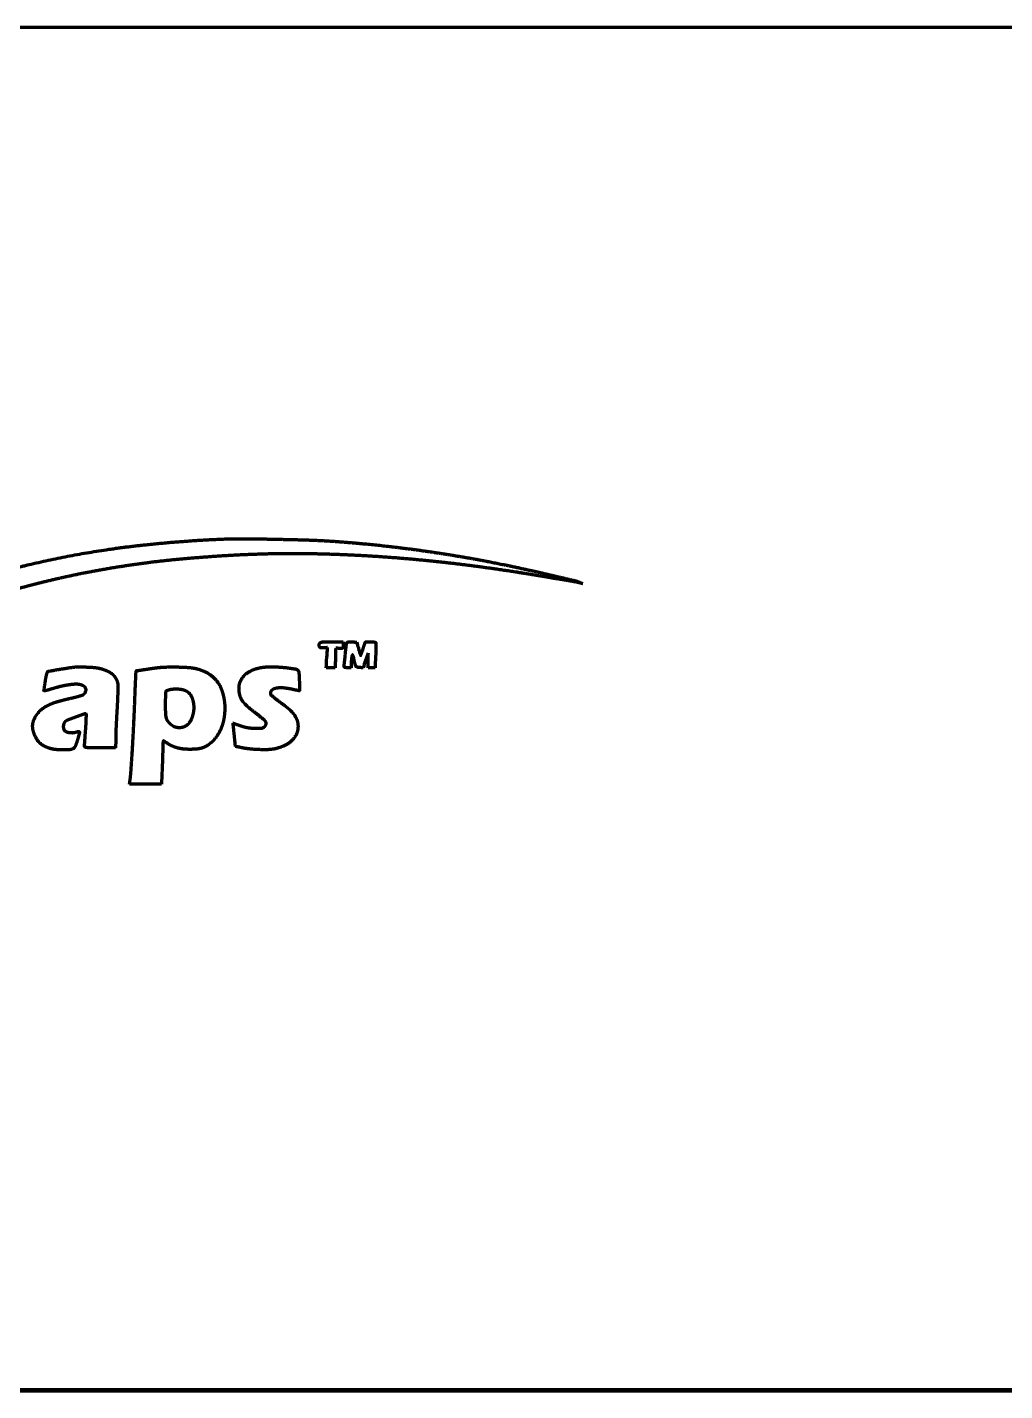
# Model space of a CAD drawing. Header units: inches. Extents: x -2405 to 7588, y 441 to 5654.
# Drawn here: x 2604.6 to 2687.1, y 2649.1 to 2764.2 of the extents above; entities that cross this region are included whole.
import ezdxf

# ---------------------------------------------------------------- set-up
doc = ezdxf.new("R2010")
doc.units = ezdxf.units.IN

msp = doc.modelspace()

# ---------------------------------------------------------------- linework, layer by layer
at = {"linetype": 'Continuous', "lineweight": 70}
for p, q in [((2373.78, 2764.23), (2807.78, 2764.23)), ((2315.78, 2649.13), (2865.78, 2649.13)), ((2316.28, 2649.23), (2865.28, 2649.23))]:
    msp.add_line(p, q, dxfattribs=at)
for points, weights, knots in [([(2651.43, 2717.27), (2651.37, 2717.28), (2651.32, 2717.29), (2651, 2717.37), (2650.73, 2717.42), (2649.73, 2717.59), (2649, 2717.71), (2647.51, 2717.96), (2646.76, 2718.08), (2645.46, 2718.29), (2644.9, 2718.37), (2642.55, 2718.71), (2640.75, 2718.94), (2637.2, 2719.31), (2635.45, 2719.46), (2632.02, 2719.67), (2630.35, 2719.74), (2627.11, 2719.8), (2625.55, 2719.79), (2621.76, 2719.66), (2619.54, 2719.51), (2615.28, 2719.11), (2613.25, 2718.84), (2609.26, 2718.15), (2607.32, 2717.74), (2603.43, 2716.75), (2601.48, 2716.18), (2598.68, 2715.25), (2597.82, 2714.95), (2596.15, 2714.33), (2595.34, 2714.01), (2593.72, 2713.34), (2592.91, 2712.99), (2591.24, 2712.22), (2590.38, 2711.81), (2588.42, 2710.84), (2587.33, 2710.27), (2585.2, 2709.13), (2584.16, 2708.54), (2581.9, 2707.22), (2580.68, 2706.48), (2577.73, 2704.64), (2576.01, 2703.56), (2572.93, 2701.59), (2571.57, 2700.73), (2569.35, 2699.33), (2568.48, 2698.8), (2566.93, 2697.87), (2566.24, 2697.47), (2564.88, 2696.71), (2564.19, 2696.34), (2562.67, 2695.55), (2561.82, 2695.15), (2560.17, 2694.42), (2559.35, 2694.1), (2557.76, 2693.55), (2556.99, 2693.31), (2555.47, 2692.93), (2554.73, 2692.78), (2553.61, 2692.62), (2553.24, 2692.58), (2552.4, 2692.54), (2551.93, 2692.53), (2551.01, 2692.53), (2550.55, 2692.54), (2549.74, 2692.58), (2549.38, 2692.62), (2548.04, 2692.83), (2547.07, 2693.06), (2546.12, 2693.38), (2545.19, 2693.68), (2544.28, 2694.06), (2543.42, 2694.52), (2542.53, 2694.99), (2541.68, 2695.53), (2540.02, 2696.8), (2539.21, 2697.5), (2538.01, 2698.7), (2537.59, 2699.14), (2536.81, 2700.02), (2536.44, 2700.45), (2535.74, 2701.36), (2535.39, 2701.84), (2534.7, 2702.87), (2534.35, 2703.42), (2533.8, 2704.32), (2533.61, 2704.66), (2533.16, 2705.49), (2532.9, 2705.98), (2532.36, 2707.01), (2532.09, 2707.54), (2531.81, 2708.08), (2531.79, 2708.11), (2531.8, 2708.15), (2531.83, 2708.18), (2531.83, 2708.18), (2531.84, 2708.18), (2531.85, 2708.17), (2531.9, 2708.09), (2531.96, 2708), (2532.08, 2707.8), (2532.14, 2707.7), (2532.27, 2707.47), (2532.35, 2707.34), (2533.08, 2706.05), (2533.79, 2704.91), (2535.3, 2702.77), (2536.09, 2701.77), (2537.72, 2699.94), (2538.56, 2699.11), (2540.26, 2697.62), (2541.13, 2696.98), (2542.5, 2696.13), (2542.96, 2695.87), (2543.92, 2695.39), (2544.41, 2695.17), (2545.4, 2694.77), (2545.9, 2694.6), (2546.88, 2694.3), (2547.35, 2694.18), (2547.83, 2694.09), (2549.19, 2693.82), (2550.57, 2693.74), (2551.95, 2693.82), (2553.39, 2693.91), (2554.8, 2694.16), (2556.18, 2694.57), (2557.82, 2695.05), (2559.4, 2695.68), (2562.88, 2697.43), (2564.8, 2698.49), (2567.01, 2699.86), (2567.35, 2700.07), (2568.11, 2700.55), (2568.52, 2700.82), (2569.55, 2701.48), (2570.18, 2701.89), (2571.99, 2703.07), (2573.18, 2703.85), (2575.43, 2705.32), (2576.5, 2706.01), (2578.45, 2707.25), (2579.34, 2707.81), (2581.04, 2708.85), (2581.85, 2709.33), (2583.5, 2710.29), (2584.33, 2710.76), (2585.69, 2711.51), (2586.23, 2711.8), (2587.49, 2712.44), (2588.21, 2712.8), (2589.65, 2713.5), (2590.37, 2713.85), (2591.62, 2714.43), (2592.14, 2714.67), (2594.87, 2715.83), (2597.11, 2716.66), (2601.64, 2718.1), (2603.93, 2718.71), (2608.62, 2719.73), (2611.01, 2720.13), (2615.97, 2720.72), (2618.53, 2720.92), (2621.69, 2721.05), (2622.3, 2721.06), (2623.85, 2721.05), (2624.79, 2721.03), (2626.69, 2720.99), (2627.65, 2720.97), (2629.3, 2720.91), (2629.98, 2720.87), (2630.67, 2720.82)], [0.500028842012, 0.500028842012, 0.500028842012, 0.49990993454, 0.49990993454, 0.500028206926, 0.500028206926, 0.500027327896, 0.500027327896, 0.500020306907, 0.500020306907, 0.49996674968, 0.49996674968, 0.499954897266, 0.499954897266, 0.499947872216, 0.499947872216, 0.499905551037, 0.499905551037, 0.499883055807, 0.499883055807, 0.499792231719, 0.499792231719, 0.499773940632, 0.499773940632, 0.499803958143, 0.499803958143, 0.499983511469, 0.499983511469, 0.499967570397, 0.499967570397, 0.499969836855, 0.499969836855, 0.49999224639, 0.49999224639, 0.499982937989, 0.499982937989, 0.499973806451, 0.499973806451, 0.499996723387, 0.499996723387, 0.500024715037, 0.500024715037, 0.500027453769, 0.500027453769, 0.500010452456, 0.500010452456, 0.499988344513, 0.499988344513, 0.499984734416, 0.499984734416, 0.499859741035, 0.499859741035, 0.499772165641, 0.499772165641, 0.499731419008, 0.499731419008, 0.499559423038, 0.499559423038, 0.499666780446, 0.499666780446, 0.499918789299, 0.499918789299, 0.499918892039, 0.499918892039, 0.499564850303, 0.499564850303, 0.498972995834, 0.498972995834, 0.500028842012, 0.498832867725, 0.498832867725, 0.500028842012, 0.498906283356, 0.498906283356, 0.499287120527, 0.499287120527, 0.499893163609, 0.499893163609, 0.499822434289, 0.499822434289, 0.499836242554, 0.499836242554, 0.499934379805, 0.499934379805, 0.499935455777, 0.499935455777, 0.500016243918, 0.500016243918, 0.500028611503, 0.500028611503, 0.500028842012, 0.435794288113, 0.435794288113, 0.500028842012, 0.374186246908, 0.374186246908, 0.500028842012, 0.500027229907, 0.500027229907, 0.500003945292, 0.500003945292, 0.500020163182, 0.500020163182, 0.499624081461, 0.499624081461, 0.499467725914, 0.499467725914, 0.499381762254, 0.499381762254, 0.498914889926, 0.498914889926, 0.499697758003, 0.499697758003, 0.499738051905, 0.499738051905, 0.499725706688, 0.499725706688, 0.499560729865, 0.499560729865, 0.500028842012, 0.49736967995, 0.49736967995, 0.500028842012, 0.497925029837, 0.497925029837, 0.500028842012, 0.498691632887, 0.498691632887, 0.499724398278, 0.499724398278, 0.500020473069, 0.500020473069, 0.500025999044, 0.500025999044, 0.500028065808, 0.500028065808, 0.500028820171, 0.500028820171, 0.500023637462, 0.500023637462, 0.500012762859, 0.500012762859, 0.500008128477, 0.500008128477, 0.500009221042, 0.500009221042, 0.499979547613, 0.499979547613, 0.500019764212, 0.500019764212, 0.500019920975, 0.500019920975, 0.499967173544, 0.499967173544, 0.499663762533, 0.499663762533, 0.499645871572, 0.499645871572, 0.499666159219, 0.499666159219, 0.499766988665, 0.499766988665, 0.499932337733, 0.499932337733, 0.500021256909, 0.500021256909, 0.500020660968, 0.500020660968, 0.499971666204, 0.499971666204, 0.500028842012], [0, 0, 0, 0, 0.000858, 0.000858, 0.004871, 0.004871, 0.015909, 0.015909, 0.027164, 0.027164, 0.035539, 0.035539, 0.062379, 0.062379, 0.088446, 0.088446, 0.113283, 0.113283, 0.136431, 0.136431, 0.169412, 0.169412, 0.199818, 0.199818, 0.229241, 0.229241, 0.259272, 0.259272, 0.27279, 0.27279, 0.285643, 0.285643, 0.298702, 0.298702, 0.312844, 0.312844, 0.330996, 0.330996, 0.348605, 0.348605, 0.369756, 0.369756, 0.399898, 0.399898, 0.423682, 0.423682, 0.438788, 0.438788, 0.450448, 0.450448, 0.461942, 0.461942, 0.475773, 0.475773, 0.488668, 0.488668, 0.500645, 0.500645, 0.511735, 0.511735, 0.517321, 0.517321, 0.524148, 0.524148, 0.530887, 0.530887, 0.536162, 0.536162, 0.550852, 0.550852, 0.550852, 0.565207, 0.565207, 0.565207, 0.579922, 0.579922, 0.595663, 0.595663, 0.604555, 0.604555, 0.612842, 0.612842, 0.621358, 0.621358, 0.63095, 0.63095, 0.636663, 0.636663, 0.644732, 0.644732, 0.653504, 0.653504, 0.653504, 0.654001, 0.654001, 0.654001, 0.654094, 0.654094, 0.654094, 0.655086, 0.655086, 0.656243, 0.656243, 0.657623, 0.657623, 0.670374, 0.670374, 0.682437, 0.682437, 0.693641, 0.693641, 0.703853, 0.703853, 0.708852, 0.708852, 0.713958, 0.713958, 0.718939, 0.718939, 0.723569, 0.723569, 0.723569, 0.736538, 0.736538, 0.736538, 0.749961, 0.749961, 0.749961, 0.765836, 0.765836, 0.786217, 0.786217, 0.790004, 0.790004, 0.794547, 0.794547, 0.80146, 0.80146, 0.814708, 0.814708, 0.826489, 0.826489, 0.836231, 0.836231, 0.845042, 0.845042, 0.853933, 0.853933, 0.859558, 0.859558, 0.867067, 0.867067, 0.874508, 0.874508, 0.879844, 0.879844, 0.902046, 0.902046, 0.924054, 0.924054, 0.946594, 0.946594, 0.970379, 0.970379, 0.975983, 0.975983, 0.984738, 0.984738, 0.993634, 0.993634, 1, 1, 1, 1]), ([(2630.67, 2720.82), (2631.8, 2720.74), (2632.93, 2720.64), (2635.17, 2720.41), (2636.29, 2720.27), (2638.52, 2719.97), (2639.63, 2719.8), (2641.87, 2719.43), (2642.99, 2719.23), (2644.78, 2718.87), (2645.45, 2718.73), (2646.91, 2718.41), (2647.7, 2718.24), (2649.27, 2717.87), (2650.05, 2717.69), (2650.83, 2717.51), (2650.98, 2717.47), (2651.12, 2717.42), (2651.32, 2717.32), (2651.37, 2717.3), (2651.43, 2717.27)], [0.500028842012, 0.499990385996, 0.499990385996, 0.499988375681, 0.499988375681, 0.499988541707, 0.499988541707, 0.499991391939, 0.499991391939, 0.500012460237, 0.500012460237, 0.500022825709, 0.500022825709, 0.500028062928, 0.500028062928, 0.500028842012, 0.49786557683, 0.49786557683, 0.500028842012, 0.500028842012, 0.500028842012], [0, 0, 0, 0, 0.161192, 0.161192, 0.321006, 0.321006, 0.481112, 0.481112, 0.643175, 0.643175, 0.740375, 0.740375, 0.855409, 0.855409, 0.969268, 0.969268, 0.969268, 0.991092, 0.991092, 1, 1, 1, 1]), ([(2629.92, 2711.86), (2629.81, 2711.85), (2629.7, 2711.85), (2629.53, 2711.83), (2629.48, 2711.83), (2629.42, 2711.83), (2629.39, 2711.83), (2629.35, 2711.84), (2629.32, 2711.85), (2629.3, 2711.85), (2629.28, 2711.87), (2629.26, 2711.89), (2629.25, 2711.91), (2629.24, 2711.94), (2629.23, 2711.96), (2629.22, 2712.03), (2629.22, 2712.11), (2629.23, 2712.18), (2629.25, 2712.23), (2629.28, 2712.28), (2629.34, 2712.3), (2629.42, 2712.33), (2629.51, 2712.35), (2629.6, 2712.35), (2629.82, 2712.36), (2630.05, 2712.36), (2630.59, 2712.36), (2630.92, 2712.36), (2631.24, 2712.36)], [0.500219493152, 0.500219493152, 0.500219493152, 0.49996355529, 0.49996355529, 0.500219493152, 0.495370353596, 0.495370353596, 0.500219493152, 0.485553841997, 0.485553841997, 0.500219493152, 0.492383277843, 0.492383277843, 0.500219493152, 0.492416766478, 0.492416766478, 0.500219493152, 0.461463365185, 0.461463365185, 0.500219493152, 0.495547395804, 0.495547395804, 0.500219493152, 0.500181748372, 0.500181748372, 0.500219493152, 0.500219493152, 0.500219493152], [0, 0, 0, 0, 0.120457, 0.120457, 0.182586, 0.182586, 0.182586, 0.219188, 0.219188, 0.219188, 0.245415, 0.245415, 0.245415, 0.273911, 0.273911, 0.273911, 0.348744, 0.348744, 0.348744, 0.40269, 0.40269, 0.40269, 0.486471, 0.486471, 0.486471, 0.695558, 0.695558, 1, 1, 1, 1]), ([(2631.24, 2712.07), (2631.24, 2712.01), (2631.24, 2711.94), (2631.24, 2711.88), (2631.24, 2711.86), (2631.22, 2711.83), (2631.2, 2711.82), (2631.18, 2711.8), (2631.16, 2711.79), (2631.13, 2711.79), (2631.06, 2711.79), (2630.99, 2711.79), (2630.82, 2711.8), (2630.72, 2711.8), (2630.61, 2711.81)], [0.500219493152, 0.499926835616, 0.499926835616, 0.500219493152, 0.47562565834, 0.47562565834, 0.500219493152, 0.479696140891, 0.479696140891, 0.500219493152, 0.500030182143, 0.500030182143, 0.500219493152, 0.500219493152, 0.500219493152], [0, 0, 0, 0, 0.226416, 0.226416, 0.226416, 0.322006, 0.322006, 0.322006, 0.4163, 0.4163, 0.4163, 0.641586, 0.641586, 1, 1, 1, 1]), ([(2631.92, 2710.16), (2631.82, 2710.16), (2631.72, 2710.16), (2631.59, 2710.16), (2631.55, 2710.16), (2631.48, 2710.17), (2631.45, 2710.17), (2631.39, 2710.19), (2631.37, 2710.19), (2631.35, 2710.2), (2631.34, 2710.21), (2631.33, 2710.22), (2631.33, 2710.23), (2631.33, 2710.32), (2631.33, 2710.4), (2631.37, 2710.75), (2631.4, 2711.02), (2631.45, 2711.57), (2631.48, 2711.85), (2631.52, 2712.13), (2631.52, 2712.17), (2631.53, 2712.22), (2631.54, 2712.26), (2631.55, 2712.28), (2631.57, 2712.3), (2631.59, 2712.31), (2631.61, 2712.32), (2631.64, 2712.33), (2631.67, 2712.34), (2631.71, 2712.34), (2631.76, 2712.35), (2631.86, 2712.35), (2631.92, 2712.35), (2632.12, 2712.34), (2632.25, 2712.33), (2632.39, 2712.32)], [0.500006319012, 0.500006319012, 0.500006319012, 0.499675873131, 0.499675873131, 0.499157159944, 0.499157159944, 0.498919649512, 0.498919649512, 0.500006319012, 0.443892118509, 0.443892118509, 0.500006319012, 0.499589474427, 0.499589474427, 0.500005103999, 0.500005103999, 0.500005980096, 0.500005980096, 0.500006319012, 0.49802229994, 0.49802229994, 0.500006319012, 0.475672397644, 0.475672397644, 0.500006319012, 0.496627701085, 0.496627701085, 0.500006319012, 0.49858998851, 0.49858998851, 0.499802165632, 0.499802165632, 0.500006319012, 0.500006319012, 0.500006319012], [0, 0, 0, 0, 0.094349, 0.094349, 0.130545, 0.130545, 0.161395, 0.161395, 0.184407, 0.184407, 0.184407, 0.194746, 0.194746, 0.194746, 0.266535, 0.266535, 0.49337, 0.49337, 0.731134, 0.731134, 0.731134, 0.769122, 0.769122, 0.769122, 0.786723, 0.786723, 0.786723, 0.810834, 0.810834, 0.810834, 0.845463, 0.845463, 0.893713, 0.893713, 1, 1, 1, 1]), ([(2632.53, 2711.78), (2632.55, 2711.71), (2632.57, 2711.64), (2632.61, 2711.51), (2632.62, 2711.45), (2632.66, 2711.34), (2632.67, 2711.29), (2632.69, 2711.24), (2632.69, 2711.23), (2632.7, 2711.22), (2632.71, 2711.21), (2632.71, 2711.2), (2632.72, 2711.21), (2632.72, 2711.21), (2632.74, 2711.26), (2632.76, 2711.31), (2632.81, 2711.42), (2632.83, 2711.48), (2632.88, 2711.62), (2632.9, 2711.69), (2632.99, 2711.97), (2633.05, 2712.16), (2633.12, 2712.36)], [0.500006319012, 0.499997893663, 0.499997893663, 0.499987051742, 0.499987051742, 0.500002919944, 0.500002919944, 0.500006319012, 0.490540766531, 0.490540766531, 0.500006319012, 0.351848746573, 0.351848746573, 0.500006319012, 0.499992843104, 0.499992843104, 0.499939364569, 0.499939364569, 0.499984354392, 0.499984354392, 0.500006319012, 0.500006319012, 0.500006319012], [0, 0, 0, 0, 0.149285, 0.149285, 0.279231, 0.279231, 0.390088, 0.390088, 0.390088, 0.411145, 0.411145, 0.411145, 0.422938, 0.422938, 0.422938, 0.499242, 0.499242, 0.592486, 0.592486, 0.70499, 0.70499, 1, 1, 1, 1]), ([(2633.12, 2712.36), (2633.25, 2712.36), (2633.39, 2712.36), (2633.58, 2712.36), (2633.64, 2712.36), (2633.74, 2712.35), (2633.79, 2712.35), (2633.87, 2712.33), (2633.91, 2712.33), (2633.95, 2712.32), (2633.96, 2712.31), (2633.98, 2712.3), (2633.99, 2712.29), (2634, 2712.27), (2634, 2712.25), (2634, 2712.23), (2634, 2712.13), (2634, 2712.04), (2634, 2711.82), (2634, 2711.7), (2633.99, 2711.46), (2633.99, 2711.32), (2633.96, 2710.85), (2633.94, 2710.5), (2633.93, 2710.16)], [0.500006319012, 0.500006319012, 0.500006319012, 0.499835970951, 0.499835970951, 0.499669135356, 0.499669135356, 0.499745480038, 0.499745480038, 0.500006319012, 0.47470960807, 0.47470960807, 0.500006319012, 0.487512318962, 0.487512318962, 0.500006319012, 0.500000843018, 0.500000843018, 0.499978386677, 0.499978386677, 0.499994078266, 0.499994078266, 0.500006319012, 0.500006319012, 0.500006319012], [0, 0, 0, 0, 0.144736, 0.144736, 0.201325, 0.201325, 0.251776, 0.251776, 0.292372, 0.292372, 0.292372, 0.308967, 0.308967, 0.308967, 0.328484, 0.328484, 0.328484, 0.42427, 0.42427, 0.536994, 0.536994, 0.666439, 0.666439, 1, 1, 1, 1]), ([(2632.92, 2710.15), (2632.82, 2710.16), (2632.72, 2710.17), (2632.55, 2710.18), (2632.48, 2710.19), (2632.42, 2710.21), (2632.38, 2710.22), (2632.35, 2710.24), (2632.33, 2710.27), (2632.3, 2710.31), (2632.28, 2710.36), (2632.27, 2710.41), (2632.23, 2710.54), (2632.2, 2710.67), (2632.15, 2710.9), (2632.13, 2711.01), (2632.1, 2711.11), (2632.09, 2711.15), (2632.07, 2711.19), (2632.06, 2711.23), (2632.05, 2711.25), (2632.03, 2711.25), (2632.02, 2711.24), (2632, 2711.22), (2631.99, 2711.2), (2631.98, 2711.18), (2631.97, 2711.14), (2631.97, 2711.1), (2631.95, 2711.01), (2631.95, 2710.96), (2631.94, 2710.85), (2631.93, 2710.79), (2631.92, 2710.68), (2631.92, 2710.62), (2631.92, 2710.43), (2631.92, 2710.29), (2631.92, 2710.16)], [0.500006319012, 0.500006319012, 0.500006319012, 0.49885580665, 0.49885580665, 0.500006319012, 0.47962742669, 0.47962742669, 0.500006319012, 0.494308566103, 0.494308566103, 0.500006319012, 0.49997272308, 0.49997272308, 0.499990689205, 0.499990689205, 0.500006319012, 0.497892451302, 0.497892451302, 0.500006319012, 0.361447509705, 0.361447509705, 0.500006319012, 0.489055799964, 0.489055799964, 0.500006319012, 0.499318282348, 0.499318282348, 0.499923965996, 0.499923965996, 0.499925793002, 0.499925793002, 0.4999014329, 0.4999014329, 0.500006319012, 0.500006319012, 0.500006319012], [0, 0, 0, 0, 0.132664, 0.132664, 0.216155, 0.216155, 0.216155, 0.265064, 0.265064, 0.265064, 0.325668, 0.325668, 0.325668, 0.48784, 0.48784, 0.620542, 0.620542, 0.620542, 0.672331, 0.672331, 0.672331, 0.687314, 0.687314, 0.687314, 0.708408, 0.708408, 0.708408, 0.740155, 0.740155, 0.78596, 0.78596, 0.836617, 0.836617, 0.88508, 0.88508, 1, 1, 1, 1]), ([(2612.03, 2703.39), (2611.6, 2703.39), (2611.16, 2703.39), (2610.48, 2703.39), (2610.24, 2703.39), (2609.89, 2703.4), (2609.77, 2703.4), (2609.59, 2703.42), (2609.52, 2703.43), (2609.46, 2703.45), (2609.43, 2703.46), (2609.41, 2703.48), (2609.41, 2703.52), (2609.41, 2703.54), (2609.41, 2703.57), (2609.42, 2703.73), (2609.43, 2703.85), (2609.45, 2704.13), (2609.46, 2704.27), (2609.48, 2704.58), (2609.49, 2704.75), (2609.52, 2705.08), (2609.53, 2705.25), (2609.55, 2705.55), (2609.55, 2705.69), (2609.56, 2705.95), (2609.57, 2706.07), (2609.57, 2706.2), (2609.57, 2706.21), (2609.57, 2706.22), (2609.56, 2706.23), (2609.53, 2706.27), (2609.48, 2706.28), (2609.43, 2706.26), (2609.18, 2706.18), (2608.93, 2706.09), (2608.44, 2705.91), (2608.2, 2705.82), (2607.97, 2705.73), (2607.89, 2705.7), (2607.82, 2705.65), (2607.76, 2705.59), (2607.72, 2705.54), (2607.68, 2705.49), (2607.66, 2705.43), (2607.64, 2705.36), (2607.62, 2705.3), (2607.62, 2705.23), (2607.61, 2705.16), (2607.62, 2705.09), (2607.64, 2705.03), (2607.65, 2704.97), (2607.68, 2704.92), (2607.72, 2704.87), (2607.76, 2704.82), (2607.81, 2704.79), (2607.87, 2704.76), (2607.95, 2704.73), (2608.03, 2704.71), (2608.12, 2704.7), (2608.21, 2704.68), (2608.31, 2704.68), (2608.4, 2704.68), (2608.5, 2704.69), (2608.59, 2704.7), (2608.72, 2704.74), (2608.76, 2704.75), (2608.84, 2704.77), (2608.87, 2704.77), (2608.9, 2704.77), (2608.93, 2704.77), (2608.95, 2704.77), (2608.97, 2704.76), (2608.98, 2704.76), (2608.99, 2704.75), (2608.99, 2704.74), (2608.99, 2704.72), (2608.99, 2704.7), (2608.98, 2704.68), (2608.97, 2704.62), (2608.95, 2704.55), (2608.91, 2704.42), (2608.89, 2704.34), (2608.85, 2704.18), (2608.82, 2704.1), (2608.75, 2703.85), (2608.69, 2703.69), (2608.63, 2703.54), (2608.59, 2703.45), (2608.53, 2703.38), (2608.46, 2703.33), (2608.37, 2703.28), (2608.28, 2703.25), (2608.18, 2703.24), (2607.97, 2703.23), (2607.76, 2703.22), (2607.3, 2703.22), (2607.03, 2703.24), (2606.78, 2703.28), (2606.56, 2703.32), (2606.35, 2703.38), (2606.15, 2703.47), (2605.97, 2703.55), (2605.81, 2703.66), (2605.66, 2703.79), (2605.52, 2703.92), (2605.41, 2704.07), (2605.32, 2704.24), (2605.21, 2704.42), (2605.14, 2704.62), (2605.08, 2704.83), (2605.04, 2705.01), (2605.02, 2705.2), (2605.04, 2705.38), (2605.07, 2705.57), (2605.12, 2705.74), (2605.21, 2705.91), (2605.31, 2706.1), (2605.43, 2706.27), (2605.57, 2706.43), (2605.69, 2706.56), (2605.82, 2706.68), (2605.97, 2706.78), (2606.12, 2706.89), (2606.29, 2706.98), (2606.46, 2707.06), (2606.68, 2707.16), (2606.9, 2707.24), (2607.44, 2707.39), (2607.75, 2707.47), (2608.22, 2707.58), (2608.36, 2707.61), (2608.64, 2707.68), (2608.76, 2707.71), (2609, 2707.78), (2609.11, 2707.81), (2609.21, 2707.84), (2609.25, 2707.85), (2609.28, 2707.87), (2609.3, 2707.89), (2609.38, 2707.96), (2609.45, 2708.04), (2609.5, 2708.13), (2609.54, 2708.21), (2609.55, 2708.29), (2609.53, 2708.37), (2609.5, 2708.46), (2609.45, 2708.53), (2609.38, 2708.58), (2609.29, 2708.64), (2609.19, 2708.69), (2609.08, 2708.72), (2608.95, 2708.75), (2608.82, 2708.77), (2608.68, 2708.77), (2608.49, 2708.76), (2608.3, 2708.74), (2607.88, 2708.68), (2607.66, 2708.64), (2607.19, 2708.53), (2606.94, 2708.46), (2606.58, 2708.35), (2606.46, 2708.31), (2606.26, 2708.26), (2606.19, 2708.24), (2606.11, 2708.23), (2606.08, 2708.22), (2606.04, 2708.22), (2606, 2708.22), (2605.98, 2708.22), (2605.97, 2708.24), (2605.97, 2708.26), (2605.98, 2708.29), (2605.99, 2708.31), (2606.01, 2708.41), (2606.02, 2708.48), (2606.05, 2708.64), (2606.06, 2708.73), (2606.09, 2708.91), (2606.11, 2709), (2606.13, 2709.19), (2606.15, 2709.28), (2606.18, 2709.46), (2606.2, 2709.54), (2606.24, 2709.68), (2606.26, 2709.74), (2606.28, 2709.8), (2606.28, 2709.83), (2606.3, 2709.84), (2606.32, 2709.85), (2606.36, 2709.87), (2606.4, 2709.88), (2606.44, 2709.88), (2606.61, 2709.91), (2606.78, 2709.94), (2607.16, 2710.01), (2607.36, 2710.04), (2607.82, 2710.11), (2608.06, 2710.15), (2608.48, 2710.21), (2608.64, 2710.23), (2609.04, 2710.24), (2609.28, 2710.23), (2609.75, 2710.22), (2609.98, 2710.21), (2610.37, 2710.17), (2610.53, 2710.15), (2610.68, 2710.11)], [0.500912413762, 0.500912413762, 0.500912413762, 0.500906366748, 0.500906366748, 0.500623974233, 0.500623974233, 0.499699043808, 0.499699043808, 0.500912413762, 0.432301962453, 0.432301962453, 0.500912413762, 0.500739164616, 0.500739164616, 0.500912257952, 0.500912257952, 0.500911799523, 0.500911799523, 0.500912121066, 0.500912121066, 0.500906261796, 0.500906261796, 0.50089669737, 0.50089669737, 0.500911381851, 0.500911381851, 0.500912413762, 0.473120876722, 0.473120876722, 0.500912413762, 0.450554823373, 0.450554823373, 0.500912413762, 0.500901480615, 0.500901480615, 0.50088011775, 0.50088011775, 0.500912413762, 0.491966238132, 0.491966238132, 0.500912413762, 0.495108984242, 0.495108984242, 0.500912413762, 0.497130778597, 0.497130778597, 0.500912413762, 0.496910659565, 0.496910659565, 0.500912413762, 0.492729236754, 0.492729236754, 0.500912413762, 0.490072768912, 0.490072768912, 0.500912413762, 0.498907350842, 0.498907350842, 0.500912413762, 0.499207028344, 0.499207028344, 0.500912413762, 0.498984559281, 0.498984559281, 0.500679267707, 0.500679267707, 0.499605209767, 0.499605209767, 0.500912413762, 0.497468724634, 0.497468724634, 0.500912413762, 0.432718555249, 0.432718555249, 0.500912413762, 0.498394444577, 0.498394444577, 0.500912413762, 0.500908005921, 0.500908005921, 0.500899430845, 0.500899430845, 0.500905933204, 0.500905933204, 0.500385050265, 0.500385050265, 0.500912413762, 0.485792061211, 0.485792061211, 0.500912413762, 0.490495998301, 0.490495998301, 0.500912413762, 0.500723627017, 0.500723627017, 0.499863433996, 0.499863433996, 0.500912413762, 0.497944425187, 0.497944425187, 0.500912413762, 0.49679477542, 0.49679477542, 0.500912413762, 0.496265100367, 0.496265100367, 0.500912413762, 0.498422016323, 0.498422016323, 0.500912413762, 0.495295893948, 0.495295893948, 0.500912413762, 0.495246561442, 0.495246561442, 0.500912413762, 0.498336707106, 0.498336707106, 0.500912413762, 0.498753798243, 0.498753798243, 0.500912413762, 0.499380528814, 0.499380528814, 0.500912413762, 0.50006997498, 0.50006997498, 0.500784045755, 0.500784045755, 0.500891611477, 0.500891611477, 0.50087131207, 0.50087131207, 0.500895883644, 0.500895883644, 0.500912413762, 0.494343504514, 0.494343504514, 0.500912413762, 0.494678226495, 0.494678226495, 0.500912413762, 0.477485626212, 0.477485626212, 0.500912413762, 0.480259010548, 0.480259010548, 0.500912413762, 0.496152077053, 0.496152077053, 0.500912413762, 0.497253070146, 0.497253070146, 0.500912413762, 0.500449009168, 0.500449009168, 0.500538429098, 0.500538429098, 0.500705218231, 0.500705218231, 0.500888049202, 0.500888049202, 0.50041490854, 0.50041490854, 0.500912413762, 0.498017916938, 0.498017916938, 0.500912413762, 0.368727465099, 0.368727465099, 0.500912413762, 0.499558669412, 0.499558669412, 0.500904334821, 0.500904334821, 0.500897408366, 0.500897408366, 0.500903758108, 0.500903758108, 0.500813525213, 0.500813525213, 0.500679542011, 0.500679542011, 0.500773102928, 0.500773102928, 0.500912413762, 0.468801633763, 0.468801633763, 0.500912413762, 0.499355693671, 0.499355693671, 0.500912413762, 0.500911250044, 0.500911250044, 0.500907846658, 0.500907846658, 0.500910817447, 0.500910817447, 0.500169381624, 0.500169381624, 0.500807856205, 0.500807856205, 0.500810446604, 0.500810446604, 0.499986620798, 0.499986620798, 0.500912413762], [0, 0, 0, 0, 0.074357, 0.074357, 0.115027, 0.115027, 0.134979, 0.134979, 0.146008, 0.146008, 0.146008, 0.150781, 0.150781, 0.150781, 0.155158, 0.155158, 0.173422, 0.173422, 0.194935, 0.194935, 0.219291, 0.219291, 0.243344, 0.243344, 0.26389, 0.26389, 0.281757, 0.281757, 0.281757, 0.283657, 0.283657, 0.283657, 0.289506, 0.289506, 0.289506, 0.322471, 0.322471, 0.354133, 0.354133, 0.354133, 0.364551, 0.364551, 0.364551, 0.372273, 0.372273, 0.372273, 0.380489, 0.380489, 0.380489, 0.38842, 0.38842, 0.38842, 0.395367, 0.395367, 0.395367, 0.402738, 0.402738, 0.402738, 0.412454, 0.412454, 0.412454, 0.423324, 0.423324, 0.423324, 0.433935, 0.433935, 0.438875, 0.438875, 0.442548, 0.442548, 0.442548, 0.44492, 0.44492, 0.44492, 0.44619, 0.44619, 0.44619, 0.447963, 0.447963, 0.447963, 0.454262, 0.454262, 0.461742, 0.461742, 0.470145, 0.470145, 0.486275, 0.486275, 0.486275, 0.494917, 0.494917, 0.494917, 0.503994, 0.503994, 0.503994, 0.52289, 0.52289, 0.546696, 0.546696, 0.546696, 0.566595, 0.566595, 0.566595, 0.584041, 0.584041, 0.584041, 0.600987, 0.600987, 0.600987, 0.619854, 0.619854, 0.619854, 0.636176, 0.636176, 0.636176, 0.652267, 0.652267, 0.652267, 0.670485, 0.670485, 0.670485, 0.685816, 0.685816, 0.685816, 0.701992, 0.701992, 0.701992, 0.722077, 0.722077, 0.749799, 0.749799, 0.762531, 0.762531, 0.77389, 0.77389, 0.783389, 0.783389, 0.783389, 0.786272, 0.786272, 0.786272, 0.794982, 0.794982, 0.794982, 0.80172, 0.80172, 0.80172, 0.808399, 0.808399, 0.808399, 0.816768, 0.816768, 0.816768, 0.826818, 0.826818, 0.826818, 0.841124, 0.841124, 0.858217, 0.858217, 0.877073, 0.877073, 0.886614, 0.886614, 0.892181, 0.892181, 0.892181, 0.895059, 0.895059, 0.895059, 0.896216, 0.896216, 0.896216, 0.897692, 0.897692, 0.901646, 0.901646, 0.90637, 0.90637, 0.911551, 0.911551, 0.91669, 0.91669, 0.92114, 0.92114, 0.924708, 0.924708, 0.924708, 0.925899, 0.925899, 0.925899, 0.92791, 0.92791, 0.92791, 0.93667, 0.93667, 0.947276, 0.947276, 0.959936, 0.959936, 0.968394, 0.968394, 0.98024, 0.98024, 0.991993, 0.991993, 1, 1, 1, 1]), ([(2610.68, 2710.11), (2610.88, 2710.07), (2611.08, 2710), (2611.27, 2709.92), (2611.44, 2709.85), (2611.59, 2709.76), (2611.72, 2709.65), (2611.84, 2709.55), (2611.94, 2709.43), (2612.03, 2709.29), (2612.11, 2709.16), (2612.17, 2709.01), (2612.2, 2708.85), (2612.22, 2708.79), (2612.22, 2708.72), (2612.22, 2708.65), (2612.22, 2708.47), (2612.22, 2708.28), (2612.21, 2707.88), (2612.2, 2707.66), (2612.18, 2707.2), (2612.17, 2706.95), (2612.14, 2706.46), (2612.12, 2706.21), (2612.1, 2705.7), (2612.08, 2705.45), (2612.06, 2704.97), (2612.05, 2704.75), (2612.04, 2704.4), (2612.04, 2704.26), (2612.04, 2703.88), (2612.04, 2703.64), (2612.03, 2703.39)], [0.500912413762, 0.499695862079, 0.499695862079, 0.500912413762, 0.497390149389, 0.497390149389, 0.500912413762, 0.496192158597, 0.496192158597, 0.500912413762, 0.496641477992, 0.496641477992, 0.500912413762, 0.498747067176, 0.498747067176, 0.500912413762, 0.500901005383, 0.500901005383, 0.500890470629, 0.500890470629, 0.50090024794, 0.50090024794, 0.500909420531, 0.500909420531, 0.500909397865, 0.500909397865, 0.500909540891, 0.500909540891, 0.500864185388, 0.500864185388, 0.500912413762, 0.500912413762, 0.500912413762], [0, 0, 0, 0, 0.08484, 0.08484, 0.08484, 0.155425, 0.155425, 0.155425, 0.218305, 0.218305, 0.218305, 0.28167, 0.28167, 0.28167, 0.307998, 0.307998, 0.307998, 0.380495, 0.380495, 0.467321, 0.467321, 0.563143, 0.563143, 0.663066, 0.663066, 0.762869, 0.762869, 0.849918, 0.849918, 0.902724, 0.902724, 1, 1, 1, 1]), ([(2613.21, 2700.34), (2613.23, 2700.46), (2613.24, 2700.58), (2613.3, 2700.97), (2613.32, 2701.25), (2613.38, 2702.12), (2613.42, 2702.72), (2613.5, 2704), (2613.53, 2704.68), (2613.6, 2706), (2613.63, 2706.64), (2613.66, 2707.61), (2613.68, 2707.94), (2613.7, 2708.55), (2613.71, 2708.83), (2613.74, 2709.36), (2613.75, 2709.61), (2613.76, 2709.87), (2613.76, 2709.87), (2613.76, 2709.88), (2613.77, 2709.89), (2613.78, 2709.9), (2613.8, 2709.91), (2613.82, 2709.92), (2614.07, 2709.95), (2614.32, 2709.99), (2614.8, 2710.06), (2615.03, 2710.1), (2615.41, 2710.15), (2615.56, 2710.17), (2615.95, 2710.21), (2616.19, 2710.22), (2616.72, 2710.23), (2617.01, 2710.23), (2617.57, 2710.22), (2617.85, 2710.21), (2618.31, 2710.18), (2618.5, 2710.16), (2618.68, 2710.12)], [0.502818653362, 0.502818653362, 0.502818653362, 0.50262060395, 0.50262060395, 0.502815763993, 0.502815763993, 0.502814058352, 0.502814058352, 0.502812437223, 0.502812437223, 0.502818202569, 0.502818202569, 0.502817438745, 0.502817438745, 0.502818644649, 0.502818644649, 0.502818653362, 0.48305509948, 0.48305509948, 0.502818653362, 0.483464541534, 0.483464541534, 0.502818653362, 0.502818495661, 0.502818495661, 0.502811954597, 0.502811954597, 0.502750405628, 0.502750405628, 0.502585145585, 0.502585145585, 0.502739374522, 0.502739374522, 0.502743091126, 0.502743091126, 0.502162990201, 0.502162990201, 0.502818653362], [0, 0, 0, 0, 0.025696, 0.025696, 0.083883, 0.083883, 0.211956, 0.211956, 0.35558, 0.35558, 0.492137, 0.492137, 0.562337, 0.562337, 0.621754, 0.621754, 0.675003, 0.675003, 0.675003, 0.676895, 0.676895, 0.676895, 0.680699, 0.680699, 0.680699, 0.730288, 0.730288, 0.775631, 0.775631, 0.805894, 0.805894, 0.852891, 0.852891, 0.909248, 0.909248, 0.963035, 0.963035, 1, 1, 1, 1]), ([(2618.68, 2710.12), (2619.05, 2710.05), (2619.4, 2709.93), (2619.73, 2709.75), (2620.03, 2709.59), (2620.29, 2709.37), (2620.51, 2709.11), (2620.74, 2708.84), (2620.91, 2708.53), (2621.01, 2708.2), (2621.14, 2707.82), (2621.21, 2707.43), (2621.24, 2707.03), (2621.25, 2706.73), (2621.25, 2706.44), (2621.21, 2706.14), (2621.18, 2705.86), (2621.12, 2705.58), (2621.03, 2705.31), (2620.95, 2705.05), (2620.84, 2704.81), (2620.7, 2704.58), (2620.57, 2704.36), (2620.42, 2704.16), (2620.24, 2703.98), (2620.11, 2703.85), (2619.97, 2703.73), (2619.83, 2703.63), (2619.7, 2703.54), (2619.56, 2703.47), (2619.42, 2703.41), (2619.26, 2703.36), (2619.1, 2703.32), (2618.94, 2703.3), (2618.72, 2703.28), (2618.51, 2703.27), (2618.1, 2703.27), (2617.9, 2703.28), (2617.54, 2703.32), (2617.37, 2703.36), (2617.21, 2703.4), (2617.05, 2703.45), (2616.9, 2703.5), (2616.76, 2703.57), (2616.61, 2703.64), (2616.48, 2703.72), (2616.31, 2703.84), (2616.28, 2703.86), (2616.22, 2703.9), (2616.2, 2703.92), (2616.14, 2703.95), (2616.12, 2703.96), (2616.09, 2703.97), (2616.08, 2703.98), (2616.07, 2703.98), (2616.06, 2703.98), (2616.05, 2703.98), (2616.04, 2703.97), (2616.04, 2703.96), (2616.04, 2703.91), (2616.03, 2703.85), (2616.02, 2703.72), (2616.02, 2703.64), (2616.01, 2703.49), (2616.01, 2703.4), (2616.01, 2703.21), (2616.01, 2703.1), (2616, 2702.83), (2616, 2702.67), (2615.99, 2702.34), (2615.98, 2702.16), (2615.97, 2701.83), (2615.96, 2701.66), (2615.94, 2701.11), (2615.92, 2700.73), (2615.9, 2700.34)], [0.502818653362, 0.499060448879, 0.499060448879, 0.502818653362, 0.496427470396, 0.496427470396, 0.502818653362, 0.496935513198, 0.496935513198, 0.502818653362, 0.500089579911, 0.500089579911, 0.502818653362, 0.501520102122, 0.501520102122, 0.502818653362, 0.501151836924, 0.501151836924, 0.502818653362, 0.500934551997, 0.500934551997, 0.502818653362, 0.500037899344, 0.500037899344, 0.502818653362, 0.501673473495, 0.501673473495, 0.502818653362, 0.499788995854, 0.499788995854, 0.502818653362, 0.500315765195, 0.500315765195, 0.502818653362, 0.502279529205, 0.502279529205, 0.502341733654, 0.502341733654, 0.501743673671, 0.501743673671, 0.502818653362, 0.501534361076, 0.501534361076, 0.502818653362, 0.501613172838, 0.501613172838, 0.502757795851, 0.502757795851, 0.502707417546, 0.502707417546, 0.50275304433, 0.50275304433, 0.502818653362, 0.492825679417, 0.492825679417, 0.502818653362, 0.415942101372, 0.415942101372, 0.502818653362, 0.502798358872, 0.502798358872, 0.502724825409, 0.502724825409, 0.502784649204, 0.502784649204, 0.502797629497, 0.502797629497, 0.502815933998, 0.502815933998, 0.502815977034, 0.502815977034, 0.502814890851, 0.502814890851, 0.502818653362, 0.502818653362, 0.502818653362], [0, 0, 0, 0, 0.076807, 0.076807, 0.076807, 0.146364, 0.146364, 0.146364, 0.217102, 0.217102, 0.217102, 0.296893, 0.296893, 0.296893, 0.356116, 0.356116, 0.356116, 0.412754, 0.412754, 0.412754, 0.466026, 0.466026, 0.466026, 0.515712, 0.515712, 0.515712, 0.551565, 0.551565, 0.551565, 0.581876, 0.581876, 0.581876, 0.613942, 0.613942, 0.613942, 0.655461, 0.655461, 0.693558, 0.693558, 0.726749, 0.726749, 0.726749, 0.757562, 0.757562, 0.757562, 0.788626, 0.788626, 0.795813, 0.795813, 0.802309, 0.802309, 0.807681, 0.807681, 0.807681, 0.809704, 0.809704, 0.809704, 0.811423, 0.811423, 0.811423, 0.82065, 0.82065, 0.831816, 0.831816, 0.84506, 0.84506, 0.862419, 0.862419, 0.887126, 0.887126, 0.914205, 0.914205, 0.939787, 0.939787, 1, 1, 1, 1]), ([(2621.94, 2705.49), (2622.14, 2705.42), (2622.35, 2705.35), (2622.66, 2705.24), (2622.76, 2705.21), (2622.97, 2705.15), (2623.07, 2705.13), (2623.28, 2705.09), (2623.38, 2705.08), (2623.6, 2705.06), (2623.71, 2705.05), (2623.96, 2705.05), (2624.09, 2705.05), (2624.22, 2705.05), (2624.28, 2705.05), (2624.35, 2705.06), (2624.41, 2705.07), (2624.45, 2705.08), (2624.5, 2705.1), (2624.53, 2705.13), (2624.58, 2705.16), (2624.62, 2705.2), (2624.65, 2705.24), (2624.7, 2705.3), (2624.73, 2705.36), (2624.74, 2705.44), (2624.74, 2705.5), (2624.73, 2705.56), (2624.69, 2705.62), (2624.62, 2705.71), (2624.55, 2705.79), (2624.46, 2705.85), (2624.25, 2706.02), (2624.04, 2706.19), (2623.6, 2706.53), (2623.37, 2706.71), (2623.15, 2706.91), (2623.01, 2707.03), (2622.88, 2707.18), (2622.76, 2707.33), (2622.67, 2707.46), (2622.6, 2707.6), (2622.55, 2707.75), (2622.5, 2707.91), (2622.47, 2708.07), (2622.46, 2708.24), (2622.46, 2708.33), (2622.45, 2708.43), (2622.46, 2708.6), (2622.46, 2708.67), (2622.48, 2708.74), (2622.49, 2708.8), (2622.51, 2708.86), (2622.53, 2708.92), (2622.56, 2709), (2622.6, 2709.07), (2622.63, 2709.14), (2622.76, 2709.38), (2622.94, 2709.58), (2623.16, 2709.73), (2623.41, 2709.9), (2623.68, 2710.03), (2623.97, 2710.1), (2624.33, 2710.2), (2624.7, 2710.24), (2625.07, 2710.24), (2625.55, 2710.24), (2626.03, 2710.22), (2626.51, 2710.16)], [0.500031347362, 0.500031347362, 0.500031347362, 0.499808708619, 0.499808708619, 0.499690993187, 0.499690993187, 0.499696211239, 0.499696211239, 0.499826623623, 0.499826623623, 0.499990849659, 0.499990849659, 0.500031347362, 0.498202540738, 0.498202540738, 0.500031347362, 0.493516271437, 0.493516271437, 0.500031347362, 0.49703013616, 0.49703013616, 0.500031347362, 0.487657101893, 0.487657101893, 0.500031347362, 0.475556290386, 0.475556290386, 0.500031347362, 0.497296901655, 0.497296901655, 0.500031347362, 0.500006621329, 0.500006621329, 0.499843206271, 0.499843206271, 0.500031347362, 0.497978873118, 0.497978873118, 0.500031347362, 0.49592624027, 0.49592624027, 0.500031347362, 0.497361782152, 0.497361782152, 0.500031347362, 0.49982895248, 0.49982895248, 0.498722027573, 0.498722027573, 0.500031347362, 0.498405217194, 0.498405217194, 0.500031347362, 0.499562456052, 0.499562456052, 0.500031347362, 0.490603074604, 0.490603074604, 0.500031347362, 0.495008073662, 0.495008073662, 0.500031347362, 0.497303771875, 0.497303771875, 0.500031347362, 0.499416579916, 0.499416579916, 0.500031347362], [0, 0, 0, 0, 0.059751, 0.059751, 0.090585, 0.090585, 0.119294, 0.119294, 0.148166, 0.148166, 0.179499, 0.179499, 0.21542, 0.21542, 0.21542, 0.233214, 0.233214, 0.233214, 0.245918, 0.245918, 0.245918, 0.260251, 0.260251, 0.260251, 0.279467, 0.279467, 0.279467, 0.295943, 0.295943, 0.295943, 0.323319, 0.323319, 0.323319, 0.390065, 0.390065, 0.462682, 0.462682, 0.462682, 0.510418, 0.510418, 0.510418, 0.548667, 0.548667, 0.548667, 0.589493, 0.589493, 0.589493, 0.613112, 0.613112, 0.630227, 0.630227, 0.630227, 0.646199, 0.646199, 0.646199, 0.665866, 0.665866, 0.665866, 0.729878, 0.729878, 0.729878, 0.800006, 0.800006, 0.800006, 0.887566, 0.887566, 0.887566, 1, 1, 1, 1]), ([(2626.51, 2710.16), (2626.75, 2710.13), (2626.98, 2710.09), (2627.22, 2710.06), (2627.29, 2710.05), (2627.36, 2710.01), (2627.41, 2709.96), (2627.46, 2709.91), (2627.49, 2709.84), (2627.5, 2709.77), (2627.52, 2709.55), (2627.53, 2709.34), (2627.54, 2709.01), (2627.55, 2708.9), (2627.56, 2708.69), (2627.56, 2708.6), (2627.56, 2708.42), (2627.56, 2708.34), (2627.56, 2708.25), (2627.56, 2708.24), (2627.56, 2708.23), (2627.56, 2708.23), (2627.55, 2708.22), (2627.54, 2708.22), (2627.53, 2708.22), (2627.48, 2708.23), (2627.42, 2708.24), (2627.3, 2708.26), (2627.23, 2708.27), (2627.09, 2708.3), (2627.02, 2708.32), (2626.68, 2708.39), (2626.41, 2708.43), (2626.14, 2708.46), (2625.93, 2708.47), (2625.72, 2708.46), (2625.52, 2708.41), (2625.39, 2708.38), (2625.27, 2708.32), (2625.18, 2708.22), (2625.1, 2708.14), (2625.08, 2708.03), (2625.12, 2707.92), (2625.13, 2707.9), (2625.15, 2707.87), (2625.17, 2707.85), (2625.23, 2707.8), (2625.3, 2707.74), (2625.44, 2707.62), (2625.52, 2707.55), (2625.69, 2707.42), (2625.78, 2707.35), (2626.07, 2707.14), (2626.26, 2707), (2626.59, 2706.74), (2626.71, 2706.63), (2626.93, 2706.41), (2627.01, 2706.31), (2627.09, 2706.21), (2627.17, 2706.11), (2627.23, 2706), (2627.28, 2705.89), (2627.4, 2705.63), (2627.45, 2705.34), (2627.42, 2705.06), (2627.4, 2704.77), (2627.3, 2704.51), (2627.13, 2704.28), (2626.95, 2704.02), (2626.71, 2703.81), (2626.43, 2703.66), (2626.11, 2703.49), (2625.77, 2703.37), (2625.42, 2703.3), (2625.24, 2703.27), (2625.06, 2703.25), (2624.63, 2703.23), (2624.38, 2703.24), (2623.86, 2703.26), (2623.6, 2703.28), (2623.11, 2703.33), (2622.88, 2703.36), (2622.49, 2703.45), (2622.32, 2703.48), (2622.15, 2703.52)], [0.500031347362, 0.499989550879, 0.499989550879, 0.500031347362, 0.483433625463, 0.483433625463, 0.500031347362, 0.479890011286, 0.479890011286, 0.500031347362, 0.49996284426, 0.49996284426, 0.500026964385, 0.500026964385, 0.500020298158, 0.500020298158, 0.500030640052, 0.500030640052, 0.500031347362, 0.481639258984, 0.481639258984, 0.500031347362, 0.453037841655, 0.453037841655, 0.500031347362, 0.500025458522, 0.500025458522, 0.499985840519, 0.499985840519, 0.500013630705, 0.500013630705, 0.499184092083, 0.499184092083, 0.500031347362, 0.496217366785, 0.496217366785, 0.500031347362, 0.485548563835, 0.485548563835, 0.500031347362, 0.448785805263, 0.448785805263, 0.500031347362, 0.49069969115, 0.49069969115, 0.500031347362, 0.499995742455, 0.499995742455, 0.499957346073, 0.499957346073, 0.499992962003, 0.499992962003, 0.499961881403, 0.499961881403, 0.499493775666, 0.499493775666, 0.498985161417, 0.498985161417, 0.500031347362, 0.49831294949, 0.49831294949, 0.500031347362, 0.489188546761, 0.489188546761, 0.500031347362, 0.488022255652, 0.488022255652, 0.500031347362, 0.491459140961, 0.491459140961, 0.500031347362, 0.496327264528, 0.496327264528, 0.500031347362, 0.498848174573, 0.498848174573, 0.499852536358, 0.499852536358, 0.499851027035, 0.499851027035, 0.499612013255, 0.499612013255, 0.500031347362, 0.500031347362, 0.500031347362], [0, 0, 0, 0, 0.063205, 0.063205, 0.063205, 0.082164, 0.082164, 0.082164, 0.099954, 0.099954, 0.099954, 0.153254, 0.153254, 0.180548, 0.180548, 0.203915, 0.203915, 0.224278, 0.224278, 0.224278, 0.226488, 0.226488, 0.226488, 0.228367, 0.228367, 0.228367, 0.240526, 0.240526, 0.254809, 0.254809, 0.271544, 0.271544, 0.329197, 0.329197, 0.329197, 0.37362, 0.37362, 0.37362, 0.401286, 0.401286, 0.401286, 0.421953, 0.421953, 0.421953, 0.427185, 0.427185, 0.427185, 0.442597, 0.442597, 0.461145, 0.461145, 0.481844, 0.481844, 0.525746, 0.525746, 0.556565, 0.556565, 0.58066, 0.58066, 0.58066, 0.602775, 0.602775, 0.602775, 0.653441, 0.653441, 0.653441, 0.702105, 0.702105, 0.702105, 0.755526, 0.755526, 0.755526, 0.816299, 0.816299, 0.816299, 0.846651, 0.846651, 0.888589, 0.888589, 0.932781, 0.932781, 0.971117, 0.971117, 1, 1, 1, 1]), ([(2616.67, 2708.31), (2616.78, 2708.33), (2616.9, 2708.34), (2617.02, 2708.35), (2617.15, 2708.35), (2617.29, 2708.35), (2617.54, 2708.32), (2617.66, 2708.3), (2617.78, 2708.27), (2617.88, 2708.24), (2617.97, 2708.2), (2618.05, 2708.15), (2618.26, 2708.03), (2618.42, 2707.85), (2618.5, 2707.62), (2618.61, 2707.35), (2618.66, 2707.06), (2618.66, 2706.77), (2618.65, 2706.47), (2618.59, 2706.18), (2618.48, 2705.9), (2618.39, 2705.66), (2618.23, 2705.45), (2618.02, 2705.3), (2617.93, 2705.24), (2617.84, 2705.19), (2617.74, 2705.17), (2617.63, 2705.14), (2617.52, 2705.12), (2617.41, 2705.12), (2617.3, 2705.12), (2617.18, 2705.14), (2617.07, 2705.17), (2616.98, 2705.19), (2616.89, 2705.24), (2616.81, 2705.3), (2616.69, 2705.39), (2616.58, 2705.48), (2616.48, 2705.59), (2616.41, 2705.67), (2616.35, 2705.77), (2616.31, 2705.87), (2616.27, 2706), (2616.25, 2706.13), (2616.24, 2706.26), (2616.23, 2706.52), (2616.22, 2706.77), (2616.22, 2707.17), (2616.22, 2707.31), (2616.23, 2707.57), (2616.24, 2707.69), (2616.25, 2707.92), (2616.25, 2708.02), (2616.26, 2708.12), (2616.26, 2708.14), (2616.27, 2708.16), (2616.29, 2708.18), (2616.3, 2708.19), (2616.31, 2708.2), (2616.33, 2708.21), (2616.36, 2708.22), (2616.39, 2708.23), (2616.46, 2708.25), (2616.5, 2708.27), (2616.58, 2708.29), (2616.62, 2708.3), (2616.67, 2708.31)], [0.499599945328, 0.498776799328, 0.498776799328, 0.500093065724, 0.499309378, 0.499309378, 0.499265330282, 0.499265330282, 0.500093065724, 0.496881261296, 0.496881261296, 0.500093065724, 0.481173257874, 0.481173257874, 0.500093065724, 0.494140795145, 0.494140795145, 0.500093065724, 0.494577499268, 0.494577499268, 0.500093065724, 0.486876867443, 0.486876867443, 0.500093065724, 0.494541145668, 0.494541145668, 0.500093065724, 0.497200075355, 0.497200075355, 0.500093065724, 0.497177954433, 0.497177954433, 0.500093065724, 0.494219604183, 0.494219604183, 0.500093065724, 0.498762523797, 0.498762523797, 0.500093065724, 0.492569364037, 0.492569364037, 0.500093065724, 0.496859816476, 0.496859816476, 0.500093065724, 0.500003864064, 0.500003864064, 0.500073809446, 0.500073809446, 0.50004804766, 0.50004804766, 0.500083907855, 0.500083907855, 0.500093065724, 0.478902346244, 0.478902346244, 0.500093065724, 0.493522124925, 0.493522124925, 0.500093065724, 0.499938599907, 0.499938599907, 0.499911185277, 0.499911185277, 0.499968978092, 0.499968978092, 0.499599945328], [0, 0, 0, 0, 0.034548, 0.034548, 0.034548, 0.072304, 0.072304, 0.108101, 0.108101, 0.108101, 0.136661, 0.136661, 0.136661, 0.207084, 0.207084, 0.207084, 0.295025, 0.295025, 0.295025, 0.386966, 0.386966, 0.386966, 0.467804, 0.467804, 0.467804, 0.50021, 0.50021, 0.50021, 0.536668, 0.536668, 0.536668, 0.573185, 0.573185, 0.573185, 0.60594, 0.60594, 0.60594, 0.654113, 0.654113, 0.654113, 0.69023, 0.69023, 0.69023, 0.735007, 0.735007, 0.735007, 0.821484, 0.821484, 0.868861, 0.868861, 0.909949, 0.909949, 0.944706, 0.944706, 0.944706, 0.951818, 0.951818, 0.951818, 0.957865, 0.957865, 0.957865, 0.969985, 0.969985, 0.984511, 0.984511, 1, 1, 1, 1]), ([(2622.15, 2703.52), (2622.13, 2703.73), (2622.11, 2703.94), (2622.08, 2704.24), (2622.07, 2704.33), (2622.05, 2704.51), (2622.04, 2704.61), (2622.02, 2704.79), (2622.02, 2704.88), (2622, 2705.02), (2621.99, 2705.08), (2621.97, 2705.26), (2621.96, 2705.38), (2621.94, 2705.49)], [0.500031347362, 0.500031347362, 0.500031347362, 0.500029786668, 0.500029786668, 0.500030206716, 0.500030206716, 0.500030190966, 0.500030190966, 0.500021936872, 0.500021936872, 0.500031347362, 0.500031347362, 0.500031347362], [0, 0, 0, 0, 0.320662, 0.320662, 0.456574, 0.456574, 0.599797, 0.599797, 0.730009, 0.730009, 0.820641, 0.820641, 1, 1, 1, 1])]:
    msp.add_rational_spline(points, weights, degree=3, knots=knots, dxfattribs=at)
for points in [[(2629.81, 2710.16), (2629.82, 2710.44), (2629.84, 2710.73), (2629.88, 2711.3), (2629.9, 2711.58), (2629.92, 2711.86)], [(2630.61, 2711.81), (2630.6, 2711.54), (2630.59, 2711.26), (2630.58, 2710.71), (2630.57, 2710.44), (2630.56, 2710.16)], [(2633.35, 2711.39), (2633.28, 2711.18), (2633.2, 2710.98), (2633.06, 2710.56), (2632.99, 2710.36), (2632.92, 2710.15)], [(2633.36, 2710.16), (2633.36, 2710.36), (2633.36, 2710.57), (2633.35, 2710.98), (2633.35, 2711.18), (2633.35, 2711.39)], [(2630.56, 2710.16), (2630.44, 2710.16), (2630.31, 2710.16), (2630.06, 2710.16), (2629.93, 2710.16), (2629.81, 2710.16)], [(2633.93, 2710.16), (2633.83, 2710.16), (2633.74, 2710.16), (2633.55, 2710.16), (2633.46, 2710.16), (2633.36, 2710.16)], [(2615.9, 2700.34), (2615.45, 2700.34), (2615, 2700.34), (2614.11, 2700.34), (2613.66, 2700.34), (2613.21, 2700.34)]]:
    msp.add_open_spline(points, degree=3, knots=[0, 0, 0, 0, 0.5, 0.5, 1, 1, 1, 1], dxfattribs=at)
for points in [[(2631.24, 2712.36), (2631.24, 2712.26), (2631.24, 2712.16), (2631.24, 2712.07)], [(2632.39, 2712.32), (2632.43, 2712.14), (2632.48, 2711.96), (2632.53, 2711.78)]]:
    msp.add_open_spline(points, degree=3, dxfattribs=at)

doc.saveas('drawing.dxf')
